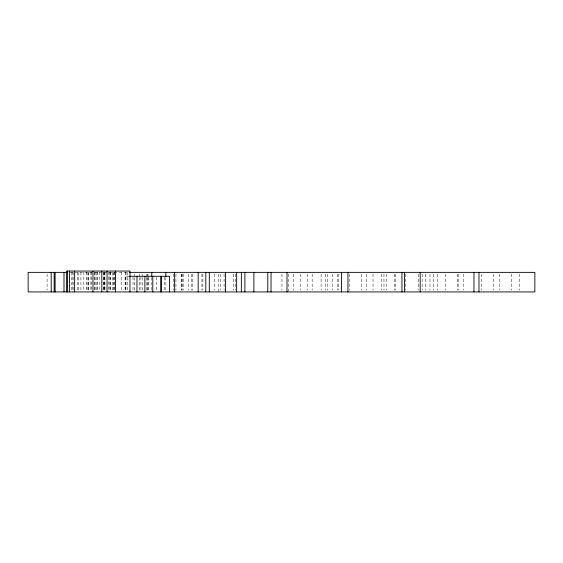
<?xml version="1.0" encoding="UTF-8"?>
<svg xmlns="http://www.w3.org/2000/svg" width="563" height="563" viewBox="0 0 563 563"><rect width="100%" height="100%" fill="white"/><g stroke="black" fill="none" stroke-linecap="round" stroke-linejoin="round"><path stroke-width="0.42" stroke-dasharray="2.81 2.11" d="M69.946 272.358L129.216 272.358M129.082 276.278L125.099 276.278L125.099 291.944M519.199 274.061L519.199 290.241M511.514 274.061L511.514 290.241M499.24 274.061L499.24 290.241M493.265 274.061L493.265 290.241M481.259 274.061L481.259 290.241M463.328 274.061L463.328 290.241M458.148 274.061L458.148 290.241M457.529 274.061L457.529 290.241M445.227 274.061L445.227 290.241M437.669 274.061L437.669 290.241M433.77 274.061L433.77 290.241M429.984 274.061L429.984 290.241M425.628 274.061L425.628 290.241M422.151 274.061L422.151 290.241M418.239 274.061L418.239 290.241M405.473 274.061L405.473 290.241M395.712 274.061L395.712 290.241M394.473 274.061L394.473 290.241M386.317 274.061L386.317 290.241M383.966 274.061L383.966 290.241M381.615 274.061L381.615 290.241M373.016 274.061L373.016 290.241M366.386 274.061L366.386 290.241M361.383 274.061L361.383 290.241M349.517 274.061L349.517 290.241M338.532 274.061L338.532 290.241M337.258 274.061L337.258 290.241M332.304 274.061L332.304 290.241M327.385 274.061L327.385 290.241M325.498 274.061L325.498 290.241M321.086 274.061L321.086 290.241M312.162 274.061L312.162 290.241M307.187 274.061L307.187 290.241M300.185 274.061L300.185 290.241M293.414 274.061L293.414 290.241M288.777 274.061L288.777 291.944M281.957 274.061L281.957 290.241M235.707 274.061L235.707 290.241M233.49 274.061L233.49 290.241M224.074 274.061L224.074 290.241M220.372 274.061L220.372 290.241M218.69 274.061L218.69 291.944M214.214 274.061L214.214 290.241M202.877 274.061L202.877 290.241M201.913 274.061L201.913 290.241M192.222 274.061L192.222 290.241M191.582 274.061L191.596 290.241M188.612 274.061L188.612 290.241M183.228 274.061L183.228 290.241M182.278 274.061L182.278 290.241M181.828 274.061L181.828 290.241M181.349 274.061L181.349 290.241M175.952 274.061L175.952 290.241M173.291 274.061L173.291 290.241M165.846 277.468L165.846 290.241M164.621 277.151L164.621 291.071M156.725 277.151L156.725 291.071M151.799 277.468L151.799 290.241M148.808 277.151L148.808 291.071M147.992 274.061L147.992 276.616M147.992 277.468L147.992 290.241M147.323 274.061L147.323 276.616M147.323 277.468L147.323 290.241M146.507 274.061L146.507 276.616M146.507 277.468L146.507 290.241M142.446 274.061L142.446 276.616M142.446 277.468L142.446 290.241M140.912 277.151L140.912 291.071M139.525 274.061L139.525 276.616M139.525 277.468L139.525 290.241M134.578 274.061L134.578 276.616M134.578 277.468L134.578 290.241M133.016 277.151L133.016 291.071M127.315 272.358L127.315 290.241M125.978 272.358L125.978 291.944M125.655 271.929L125.655 291.944M121.263 272.358L121.263 291.944M114.43 271.929L114.43 291.071M114.036 272.358L114.036 290.241M113.712 272.358L113.712 291.944M112.389 272.358L112.389 291.944M110.334 272.358L110.334 291.944M110.165 271.929L110.165 291.071M109.25 271.929L109.25 291.071M108.715 271.929L108.715 291.944M104.978 272.358L104.978 290.241M104.732 271.929L104.732 291.071M104.31 271.929L104.31 291.071M103.803 271.929L103.838 291.944M103.606 272.358L103.606 291.944M99.771 271.929L99.771 291.071M97.293 271.929L97.195 291.944M96.998 272.358L96.998 291.944M95.97 272.358L95.97 291.944M94.894 271.929L94.894 291.071M94.338 272.358L94.338 291.944M91.403 271.929L91.403 291.071M90.875 271.929L90.875 291.071M88.433 272.358L88.433 291.944M88.173 272.358L88.173 290.241M87.075 272.358L87.075 291.944M86.491 271.929L86.491 291.071M83.831 271.929L83.831 291.071M80.924 272.358L80.924 290.241M78.82 272.358L78.82 291.944M77.595 272.358L77.595 290.241M73.844 272.358L73.844 291.944M72.585 271.929L72.585 291.944M71.691 272.358L71.691 291.944M47.081 274.061L47.081 290.241"/><path stroke-width="0.84" d="M67.595 272.358L28.15 272.358L28.15 291.944L534.85 291.944L534.85 272.358L129.42 272.358M129.497 276.278L169.533 276.278L169.533 291.944M478.972 272.358L478.972 291.944M473.962 272.358L473.962 291.944M420.195 272.358L420.195 291.944M404.396 272.358L404.396 291.944M401.947 272.358L401.947 291.944M347.948 272.358L347.948 291.944M341.474 272.358L341.474 291.944M286.996 272.358L286.996 291.944M271.042 272.358L271.042 291.944M267.791 272.358L267.791 291.944M253.885 272.358L253.885 291.944M244.898 272.358L244.898 291.944M241.358 272.358L241.358 291.944M236.657 272.358L236.657 291.944M225.587 272.358L225.587 291.944M209.302 272.358L209.302 291.944M205.798 272.358L205.798 291.944M198.162 272.358L198.162 291.944M174.643 272.358L174.643 291.944M165.846 272.358L165.846 276.616M161.623 276.278L161.623 291.944M160.694 276.278L160.694 291.944M152.791 276.278L152.791 291.944M151.799 272.358L151.799 276.616M144.881 276.278L144.881 291.944M136.978 276.278L136.978 291.944M129.962 291.944L129.962 271.056L66.73 271.056L66.73 291.944M115.422 271.056L115.422 291.944M107.054 271.056L107.054 291.944M101.826 271.056L101.826 291.944M92.951 271.056L92.951 291.944M74.626 271.056L74.626 291.944M69.552 271.056L69.552 291.944M67.3 271.056L67.3 291.944M63.999 272.358L63.999 291.944M55.111 272.358L55.111 291.944M54.175 272.358L54.175 291.944M51.191 272.358L51.191 291.944"/></g></svg>
